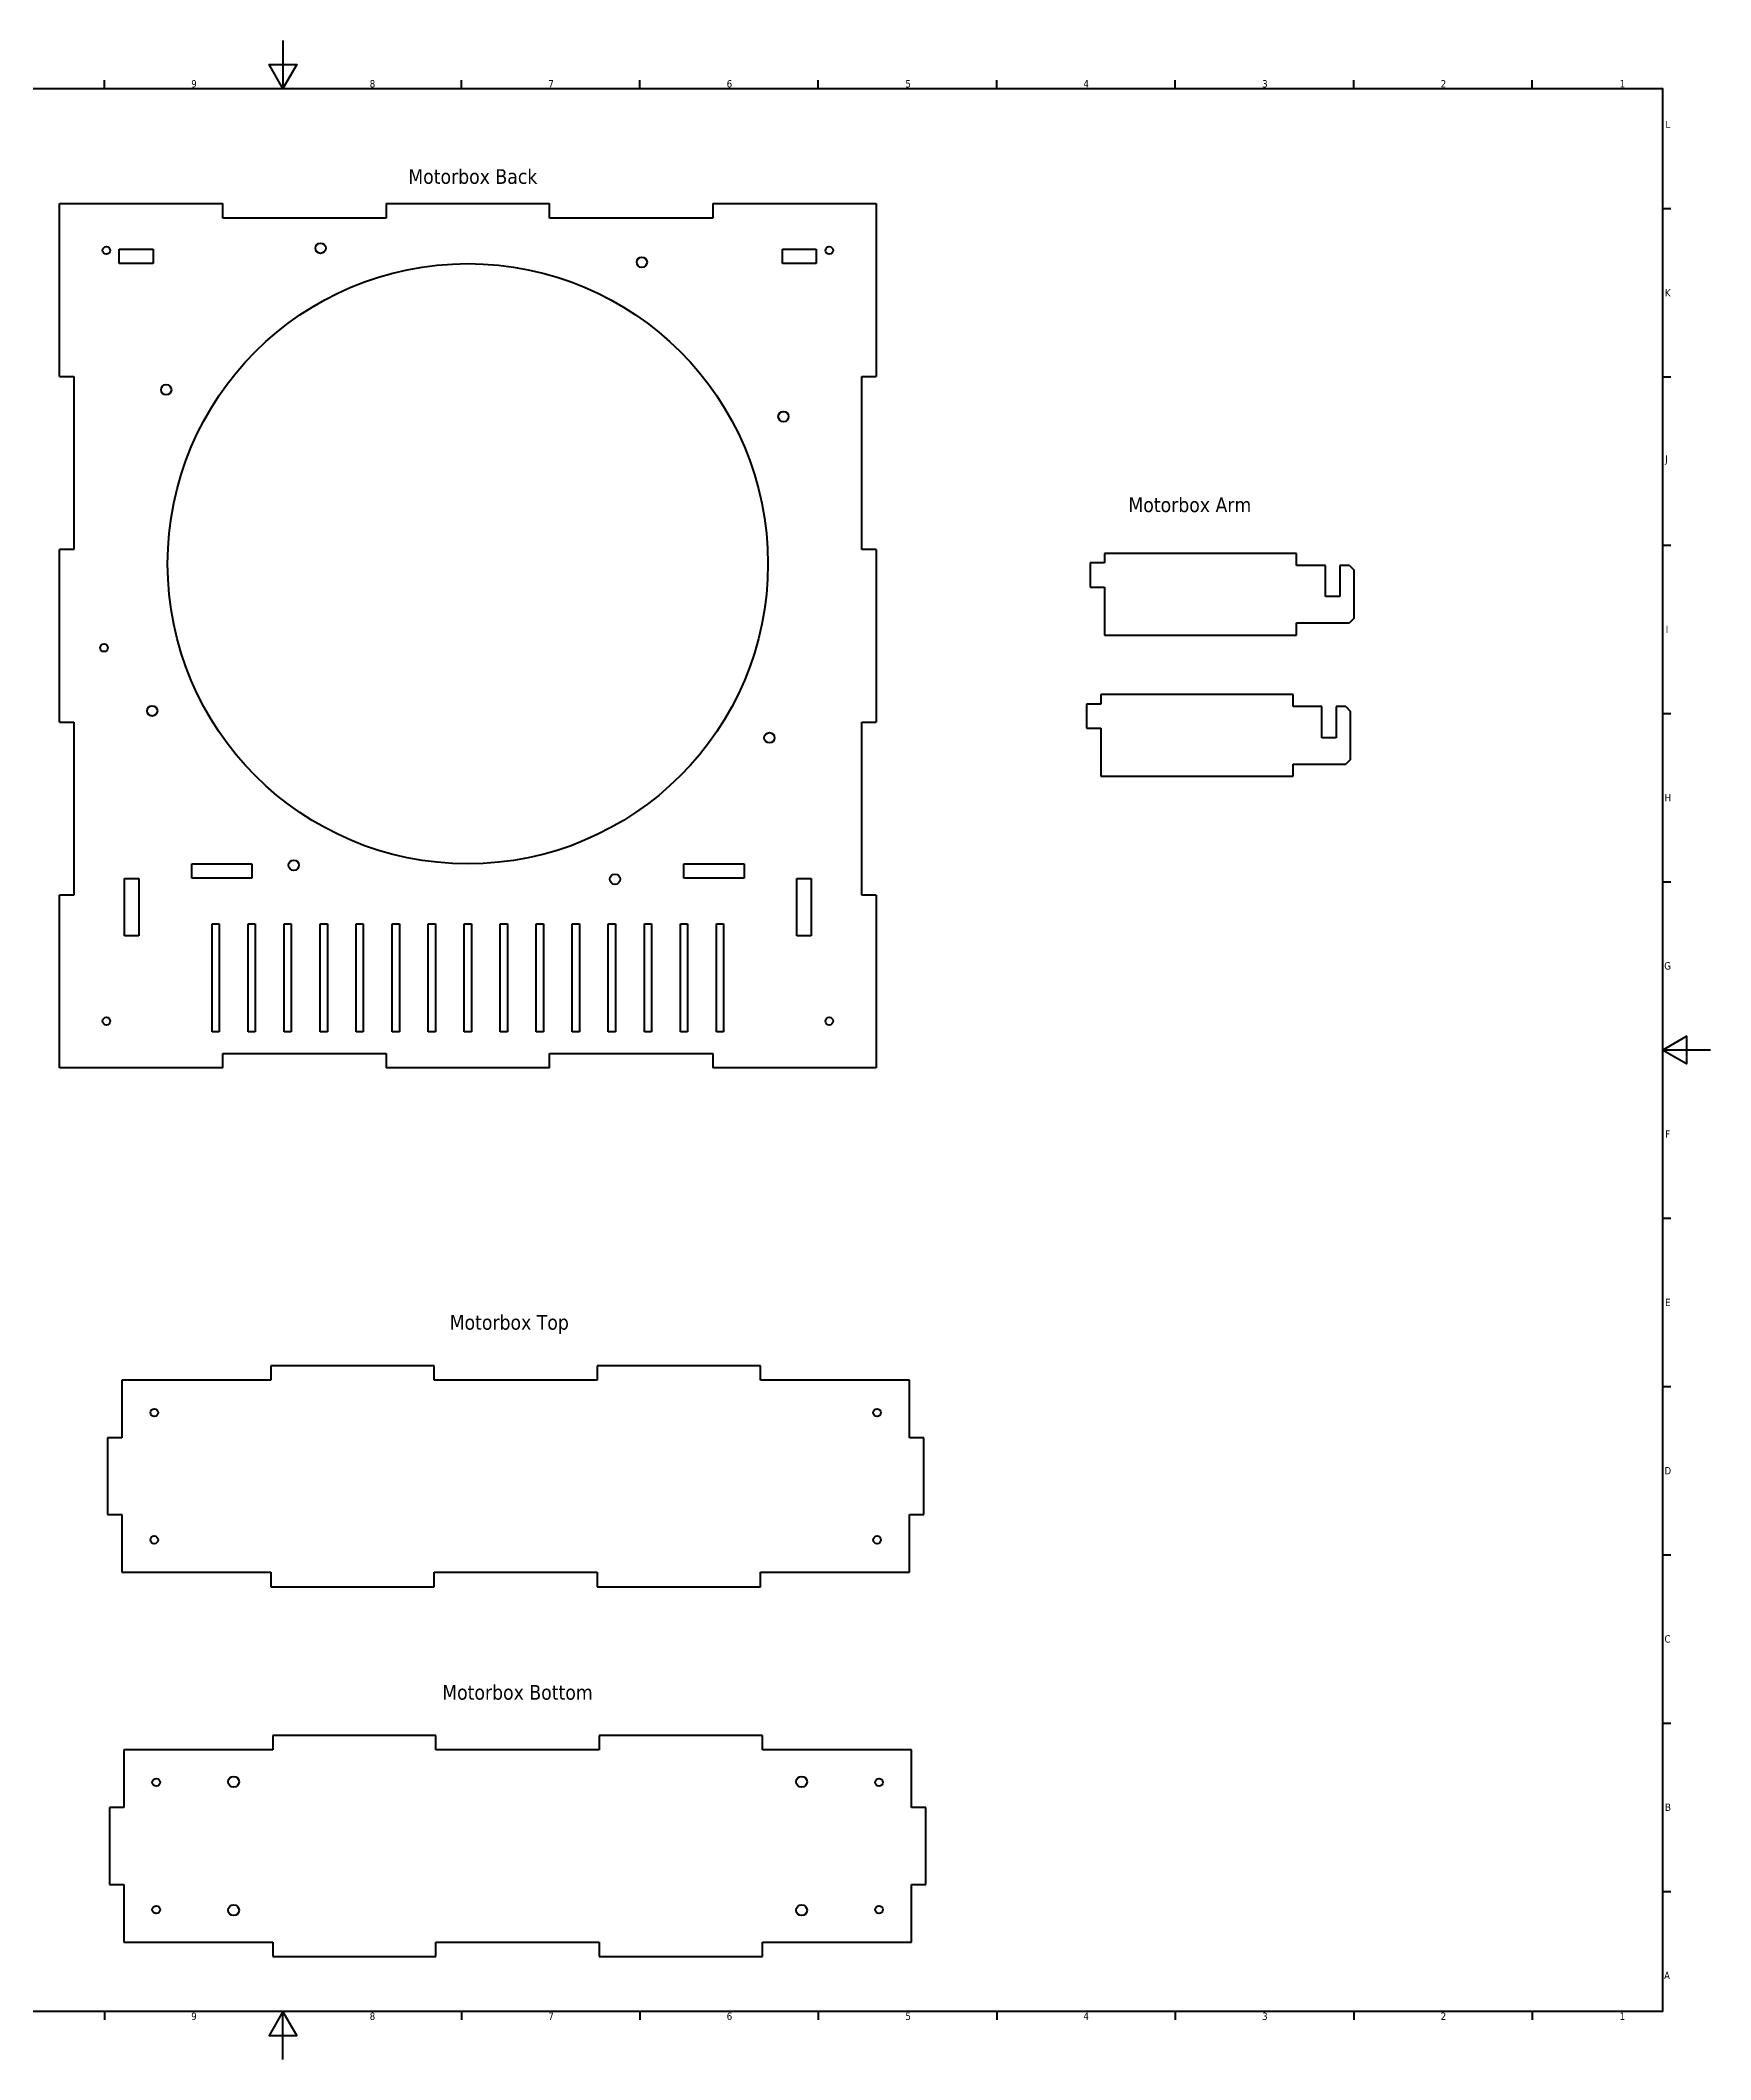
# Model space of a CAD drawing. Header units: inches. Extents: x 0 to 46.8, y 0 to 33.1.
# Drawn here: x 19.43 to 46.81, y 0 to 33.11 of the extents above; entities that cross this region are included whole.
import ezdxf

# ---------------------------------------------------------------- set-up
doc = ezdxf.new("R2010")
doc.units = ezdxf.units.IN
doc.header["$MEASUREMENT"] = 0
for name, color, linetype, lineweight in [('Border (ANSI)', 7, 'Continuous', 70), ('Symbol (ANSI)', 7, 'Continuous', 25), ('Visible (ANSI)', 7, 'Continuous', 50)]:
    doc.layers.add(name, color=color, linetype=linetype, lineweight=lineweight)
doc.styles.add('Note Text (ANSI)', font='tahoma.ttf')

# ---------------------------------------------------------------- blocks, each defined once
blk = doc.blocks.new('Borders Default Border')
at = {"layer": 'Border (ANSI)'}
for p, q in [((20.48, 32.323), (20.48, 32.459)), ((26.331, 32.323), (26.331, 32.459)), ((29.257, 32.323), (29.257, 32.459)), ((32.183, 32.323), (32.183, 32.459)), ((35.108, 32.323), (35.108, 32.459)), ((38.034, 32.323), (38.034, 32.459)), ((40.96, 32.323), (40.96, 32.459)), ((43.885, 32.323), (43.885, 32.459)), ((46.024, 30.351), (46.159, 30.351)), ((46.024, 27.592), (46.159, 27.592)), ((46.024, 24.833), (46.159, 24.833)), ((46.024, 22.073), (46.159, 22.073)), ((46.024, 19.314), (46.159, 19.314)), ((46.024, 13.796), (46.159, 13.796)), ((46.024, 11.037), (46.159, 11.037)), ((46.024, 8.278), (46.159, 8.278)), ((46.024, 5.518), (46.159, 5.518)), ((46.024, 2.759), (46.159, 2.759)), ((20.48, 0.787), (20.48, 0.652)), ((26.331, 0.787), (26.331, 0.652)), ((29.257, 0.787), (29.257, 0.652)), ((32.183, 0.787), (32.183, 0.652)), ((35.108, 0.787), (35.108, 0.652)), ((38.034, 0.787), (38.034, 0.652)), ((40.96, 0.787), (40.96, 0.652)), ((43.885, 0.787), (43.885, 0.652))]:
    blk.add_line(p, q, dxfattribs=at)
at = {"layer": 'Border (ANSI)', "flags": 128}
for points in [[(23.406, 33.11), (23.406, 32.323), (23.178, 32.717), (23.633, 32.717), (23.406, 32.323)], [(0.787, 0.787), (0.787, 32.323), (46.024, 32.323), (46.024, 0.787), (0.787, 0.787)], [(46.811, 16.555), (46.024, 16.555), (46.417, 16.782), (46.417, 16.328), (46.024, 16.555)], [(23.406, 0), (23.406, 0.787), (23.178, 0.394), (23.633, 0.394), (23.406, 0.787)]]:
    blk.add_lwpolyline(points, dxfattribs=at)
at = {"layer": 'Border (ANSI)', "char_height": 0.12, "attachment_point": 7, "style": 'Note Text (ANSI)'}
for s, insert in [('9', (21.903, 32.336)), ('8', (24.829, 32.336)), ('7', (27.757, 32.339)), ('6', (30.681, 32.336)), ('5', (33.61, 32.336)), ('4', (36.529, 32.339)), ('3', (39.459, 32.336)), ('2', (42.386, 32.339)), ('1', (45.321, 32.339)), ('L', (46.07, 31.671)), ('K', (46.063, 28.911)), ('J', (46.066, 26.151)), ('I', (46.076, 23.393)), ('H', (46.056, 20.634)), ('G', (46.05, 17.872)), ('F', (46.068, 15.116)), ('E', (46.065, 12.356)), ('D', (46.055, 9.597)), ('C', (46.055, 6.836)), ('B', (46.063, 4.079)), ('A', (46.048, 1.32)), ('9', (21.903, 0.649)), ('8', (24.829, 0.649)), ('7', (27.757, 0.652)), ('6', (30.681, 0.649)), ('5', (33.61, 0.649)), ('4', (36.529, 0.652)), ('3', (39.459, 0.649)), ('2', (42.386, 0.652)), ('1', (45.321, 0.652))]:
    blk.add_mtext(s, dxfattribs=dict(at, insert=insert))

msp = doc.modelspace()

# ---------------------------------------------------------------- linework, layer by layer
at = {"layer": 'Visible (ANSI)'}
for p, q in [((19.744, 27.599), (19.744, 30.434)), ((19.744, 30.434), (22.421, 30.434)), ((22.421, 30.197), (22.421, 30.434)), ((25.098, 30.197), (22.421, 30.197)), ((25.098, 30.434), (25.098, 30.197)), ((25.098, 30.434), (27.776, 30.434)), ((27.776, 30.197), (27.776, 30.434)), ((30.453, 30.197), (27.776, 30.197)), ((30.453, 30.434), (30.453, 30.197)), ((30.453, 30.434), (33.13, 30.434)), ((33.13, 30.434), (33.13, 27.599)), ((20.724, 29.449), (20.724, 29.686)), ((20.724, 29.686), (21.276, 29.686)), ((21.276, 29.686), (21.276, 29.449)), ((31.598, 29.686), (32.15, 29.686)), ((31.598, 29.449), (31.598, 29.686)), ((32.15, 29.686), (32.15, 29.449)), ((21.276, 29.449), (20.724, 29.449)), ((32.15, 29.449), (31.598, 29.449)), ((19.744, 27.599), (19.98, 27.599)), ((19.98, 27.599), (19.98, 24.764)), ((32.894, 24.764), (32.894, 27.599)), ((32.894, 27.599), (33.13, 27.599)), ((19.98, 24.764), (19.744, 24.764)), ((19.744, 21.93), (19.744, 24.764)), ((33.13, 24.764), (32.894, 24.764)), ((33.13, 24.764), (33.13, 21.93)), ((36.874, 24.541), (36.638, 24.541)), ((36.638, 24.541), (36.638, 24.147)), ((36.874, 24.699), (36.874, 24.541)), ((40.024, 24.699), (36.874, 24.699)), ((40.024, 24.502), (40.024, 24.699)), ((40.497, 24.502), (40.024, 24.502)), ((40.497, 23.99), (40.497, 24.502)), ((40.733, 24.502), (40.733, 23.99)), ((40.89, 24.502), (40.733, 24.502)), ((40.89, 24.502), (40.969, 24.423)), ((40.969, 23.636), (40.969, 24.423)), ((36.638, 24.147), (36.874, 24.147)), ((36.874, 24.147), (36.874, 23.36)), ((40.733, 23.99), (40.497, 23.99)), ((40.024, 23.36), (40.024, 23.557)), ((40.024, 23.557), (40.89, 23.557)), ((40.969, 23.636), (40.89, 23.557)), ((36.874, 23.36), (40.024, 23.36)), ((36.816, 22.224), (36.58, 22.224)), ((36.58, 22.224), (36.58, 21.831)), ((36.816, 22.382), (36.816, 22.224)), ((39.965, 22.382), (36.816, 22.382)), ((39.965, 22.185), (39.965, 22.382)), ((40.438, 22.185), (39.965, 22.185)), ((40.438, 21.673), (40.438, 22.185)), ((40.674, 22.185), (40.674, 21.673)), ((40.831, 22.185), (40.674, 22.185)), ((40.831, 22.185), (40.91, 22.106)), ((19.744, 21.93), (19.98, 21.93)), ((19.98, 21.93), (19.98, 19.095)), ((32.894, 19.095), (32.894, 21.93)), ((32.894, 21.93), (33.13, 21.93)), ((40.91, 21.319), (40.91, 22.106)), ((36.58, 21.831), (36.816, 21.831)), ((36.816, 21.831), (36.816, 21.043)), ((40.674, 21.673), (40.438, 21.673)), ((39.965, 21.043), (39.965, 21.24)), ((39.965, 21.24), (40.831, 21.24)), ((40.91, 21.319), (40.831, 21.24)), ((36.816, 21.043), (39.965, 21.043)), ((21.91, 19.371), (21.91, 19.607)), ((21.91, 19.607), (22.894, 19.607)), ((22.894, 19.607), (22.894, 19.371)), ((29.98, 19.607), (30.965, 19.607)), ((29.98, 19.371), (29.98, 19.607)), ((30.965, 19.607), (30.965, 19.371)), ((20.809, 19.369), (21.041, 19.369)), ((20.809, 18.428), (20.809, 19.369)), ((21.041, 19.369), (21.041, 18.428)), ((22.894, 19.371), (21.91, 19.371)), ((30.965, 19.371), (29.98, 19.371)), ((31.833, 19.369), (32.065, 19.369)), ((31.833, 18.428), (31.833, 19.369)), ((32.065, 19.369), (32.065, 18.428)), ((19.98, 19.095), (19.744, 19.095)), ((19.744, 16.26), (19.744, 19.095)), ((33.13, 19.095), (32.894, 19.095)), ((33.13, 19.095), (33.13, 16.26)), ((22.244, 16.851), (22.244, 18.623)), ((22.244, 18.623), (22.362, 18.623)), ((22.362, 18.623), (22.362, 16.851)), ((22.835, 16.851), (22.835, 18.623)), ((22.835, 18.623), (22.953, 18.623)), ((22.953, 18.623), (22.953, 16.851)), ((23.425, 16.851), (23.425, 18.623)), ((23.425, 18.623), (23.543, 18.623)), ((23.543, 18.623), (23.543, 16.851)), ((24.016, 16.851), (24.016, 18.623)), ((24.016, 18.623), (24.134, 18.623)), ((24.134, 18.623), (24.134, 16.851)), ((24.606, 16.851), (24.606, 18.623)), ((24.606, 18.623), (24.724, 18.623)), ((24.724, 18.623), (24.724, 16.851)), ((25.197, 16.851), (25.197, 18.623)), ((25.197, 18.623), (25.315, 18.623)), ((25.315, 18.623), (25.315, 16.851)), ((25.787, 16.851), (25.787, 18.623)), ((25.787, 18.623), (25.906, 18.623)), ((25.906, 18.623), (25.906, 16.851)), ((26.378, 16.851), (26.378, 18.623)), ((26.378, 18.623), (26.496, 18.623)), ((26.496, 18.623), (26.496, 16.851)), ((26.969, 16.851), (26.969, 18.623)), ((26.969, 18.623), (27.087, 18.623)), ((27.087, 18.623), (27.087, 16.851)), ((27.559, 16.851), (27.559, 18.623)), ((27.559, 18.623), (27.677, 18.623)), ((27.677, 18.623), (27.677, 16.851)), ((28.15, 16.851), (28.15, 18.623)), ((28.15, 18.623), (28.268, 18.623)), ((28.268, 18.623), (28.268, 16.851)), ((28.74, 16.851), (28.74, 18.623)), ((28.74, 18.623), (28.858, 18.623)), ((28.858, 18.623), (28.858, 16.851)), ((29.331, 16.851), (29.331, 18.623)), ((29.331, 18.623), (29.449, 18.623)), ((29.449, 18.623), (29.449, 16.851)), ((29.921, 16.851), (29.921, 18.623)), ((29.921, 18.623), (30.039, 18.623)), ((30.039, 18.623), (30.039, 16.851)), ((30.512, 16.851), (30.512, 18.623)), ((30.512, 18.623), (30.63, 18.623)), ((30.63, 18.623), (30.63, 16.851)), ((21.041, 18.428), (20.809, 18.428)), ((32.065, 18.428), (31.833, 18.428)), ((22.362, 16.851), (22.244, 16.851)), ((22.953, 16.851), (22.835, 16.851)), ((23.543, 16.851), (23.425, 16.851)), ((24.134, 16.851), (24.016, 16.851)), ((24.724, 16.851), (24.606, 16.851)), ((25.315, 16.851), (25.197, 16.851)), ((25.906, 16.851), (25.787, 16.851)), ((26.496, 16.851), (26.378, 16.851)), ((27.087, 16.851), (26.969, 16.851)), ((27.677, 16.851), (27.559, 16.851)), ((28.268, 16.851), (28.15, 16.851)), ((28.858, 16.851), (28.74, 16.851)), ((29.449, 16.851), (29.331, 16.851)), ((30.039, 16.851), (29.921, 16.851)), ((30.63, 16.851), (30.512, 16.851)), ((22.421, 16.26), (19.744, 16.26)), ((22.421, 16.26), (22.421, 16.497)), ((22.421, 16.497), (25.098, 16.497)), ((25.098, 16.497), (25.098, 16.26)), ((27.776, 16.26), (25.098, 16.26)), ((27.776, 16.26), (27.776, 16.497)), ((27.776, 16.497), (30.453, 16.497)), ((30.453, 16.497), (30.453, 16.26)), ((33.13, 16.26), (30.453, 16.26)), ((23.206, 11.377), (23.206, 11.141)), ((25.883, 11.377), (23.206, 11.377)), ((25.883, 11.141), (25.883, 11.377)), ((28.56, 11.377), (28.56, 11.141)), ((31.237, 11.377), (28.56, 11.377)), ((31.237, 11.141), (31.237, 11.377)), ((20.765, 11.141), (20.765, 10.196)), ((23.206, 11.141), (20.765, 11.141)), ((28.56, 11.141), (25.883, 11.141)), ((33.678, 11.141), (31.237, 11.141)), ((33.678, 10.196), (33.678, 11.141)), ((20.528, 10.196), (20.528, 8.936)), ((20.765, 10.196), (20.528, 10.196)), ((33.914, 10.196), (33.678, 10.196)), ((33.914, 8.936), (33.914, 10.196)), ((20.528, 8.936), (20.765, 8.936)), ((20.765, 8.936), (20.765, 7.991)), ((33.678, 8.936), (33.914, 8.936)), ((33.678, 7.991), (33.678, 8.936)), ((20.765, 7.991), (23.206, 7.991)), ((23.206, 7.991), (23.206, 7.755)), ((25.883, 7.991), (28.56, 7.991)), ((25.883, 7.755), (25.883, 7.991)), ((28.56, 7.991), (28.56, 7.755)), ((31.237, 7.991), (33.678, 7.991)), ((31.237, 7.755), (31.237, 7.991)), ((23.206, 7.755), (25.883, 7.755)), ((28.56, 7.755), (31.237, 7.755)), ((25.915, 5.313), (23.238, 5.313)), ((23.238, 5.313), (23.238, 5.077)), ((25.915, 5.077), (25.915, 5.313)), ((31.269, 5.313), (28.592, 5.313)), ((28.592, 5.313), (28.592, 5.077)), ((31.269, 5.077), (31.269, 5.313)), ((20.797, 5.077), (20.797, 4.132)), ((23.238, 5.077), (20.797, 5.077)), ((28.592, 5.077), (25.915, 5.077)), ((33.71, 5.077), (31.269, 5.077)), ((33.71, 4.132), (33.71, 5.077)), ((20.797, 4.132), (20.561, 4.132)), ((20.561, 4.132), (20.561, 2.872)), ((33.946, 4.132), (33.71, 4.132)), ((33.946, 2.872), (33.946, 4.132)), ((20.561, 2.872), (20.797, 2.872)), ((20.797, 2.872), (20.797, 1.928)), ((33.71, 1.928), (33.71, 2.872)), ((33.71, 2.872), (33.946, 2.872)), ((20.797, 1.928), (23.238, 1.928)), ((23.238, 1.928), (23.238, 1.691)), ((23.238, 1.691), (25.915, 1.691)), ((25.915, 1.691), (25.915, 1.928)), ((25.915, 1.928), (28.592, 1.928)), ((28.592, 1.928), (28.592, 1.691)), ((28.592, 1.691), (31.269, 1.691)), ((31.269, 1.691), (31.269, 1.928)), ((31.269, 1.928), (33.71, 1.928))]:
    msp.add_line(p, q, dxfattribs=at)
for centre, radius in [((20.512, 29.666), 0.063), ((24.024, 29.702), 0.0846), ((29.291, 29.472), 0.0846), ((32.362, 29.666), 0.063), ((26.437, 24.528), 4.921), ((21.493, 27.382), 0.0846), ((31.611, 26.941), 0.0846), ((20.473, 23.15), 0.063), ((21.263, 22.116), 0.0846), ((31.381, 21.674), 0.0846), ((23.583, 19.584), 0.0846), ((28.85, 19.354), 0.0846), ((20.512, 17.028), 0.063), ((32.362, 17.028), 0.063), ((21.296, 10.609), 0.063), ((33.147, 10.609), 0.063), ((21.296, 8.523), 0.063), ((33.147, 8.523), 0.063), ((22.598, 4.556), 0.0886), ((31.909, 4.556), 0.0886), ((21.328, 4.546), 0.063), ((33.179, 4.546), 0.063), ((21.328, 2.459), 0.063), ((22.598, 2.449), 0.0886), ((31.909, 2.449), 0.0886), ((33.179, 2.459), 0.063)]:
    msp.add_circle(centre, radius, dxfattribs=at)

# ---------------------------------------------------------------- block references
msp.add_blockref('Borders Default Border', (0, 0))

# ---------------------------------------------------------------- texts
at = {"layer": 'Symbol (ANSI)', "char_height": 0.24, "attachment_point": 1, "style": 'Note Text (ANSI)'}
for s, insert, width in [('\\fTahoma|b0|i0;\\H0.2400;Motorbox Back', (25.461, 30.998), 2.15455), ('\\fTahoma|b0|i0;\\H0.2400;Motorbox Arm', (37.266, 25.615), 2.74191), ('\\fTahoma|b0|i0;\\H0.2400;Motorbox Top', (26.139, 12.209), 2.74191), ('\\fTahoma|b0|i0;\\H0.2400;Motorbox Bottom', (26.017, 6.142), 2.74191)]:
    msp.add_mtext(s, dxfattribs=dict(at, insert=insert, width=width))

doc.saveas('drawing.dxf')
